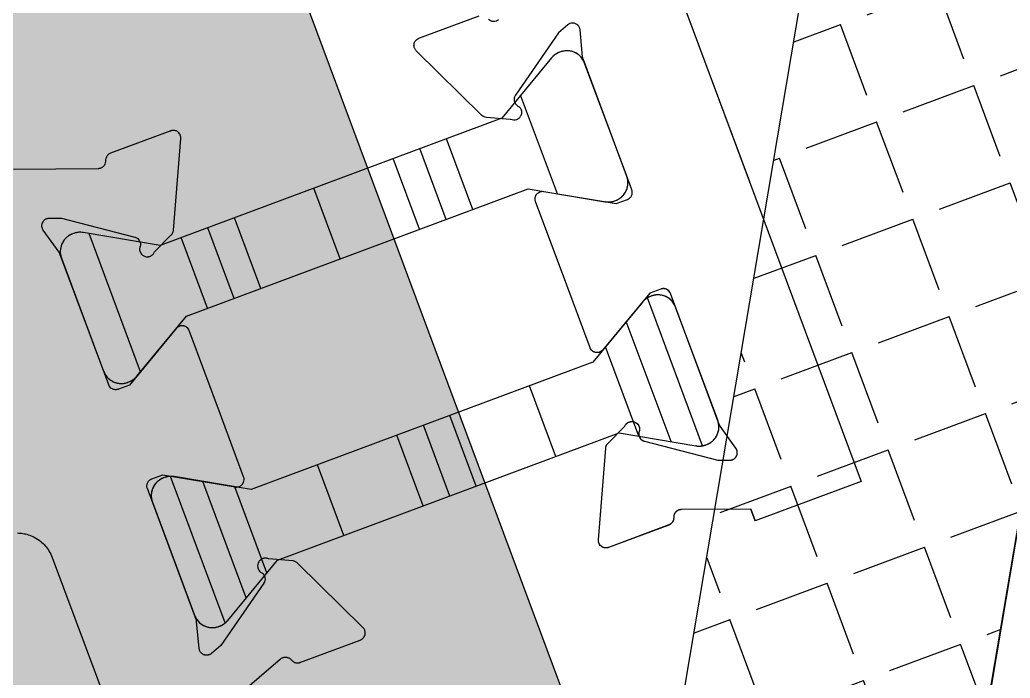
# Model space of a CAD drawing. Extents: x 12199666 to 24617114, y 1197707 to 2548648.
# Drawn here: x 12314040.24 to 12314066.5, y 1286520.6 to 1286538.05 of the extents above; entities that cross this region are included whole.
import ezdxf

# ---------------------------------------------------------------- set-up
doc = ezdxf.new("R2010")
doc.units = 0
doc.header["$LTSCALE"] = 10
doc.header["$MEASUREMENT"] = 0
doc.layers.add('TX-PLAN-T1-F11$0$_EDO-ALUMINIUM-SECTION', color=90, linetype='Continuous', lineweight=30)
for name, color, linetype in [('TX-PLAN-T1-F11$0$F-Alum', 4, 'Continuous'), ('TX-PLAN-T1-F11$0$F_MISC', 8, 'Continuous'), ('TX-PLAN-T1-F11$0$Hatch', 8, 'Continuous'), ('TX-PLAN-T1-F11$0$Hatch @ 1', 8, 'Continuous'), ('TX-PLAN-T1-F11$0$INSUL', 173, 'Continuous')]:
    doc.layers.add(name, color=color, linetype=linetype)
pattern_1 = [(90, (-9.9, 423.83), (-6, 4e-16), []), (90, (-9.15, 423.83), (-6, 4e-16), []), (90, (-8.4, 423.83), (-6, 4e-16), []), (90, (-6.15, 423.83), (-6, 4e-16), [])]

# ---------------------------------------------------------------- blocks, each defined once
blk = doc.blocks.new('TX-PLAN-T1-F11$0$A$C455C3A01-flat-3')
at = {"layer": 'TX-PLAN-T1-F11$0$Hatch @ 1'}
h = blk.add_hatch(dxfattribs=at)
h.set_pattern_fill('ACET-2D-M_SYNTHETIC-PISA', color=256, pattern_type=2)
h.set_pattern_definition([(90, (-33205.425, -50428.6827), (-6, -4e-09), []), (90, (-33204.675, -50428.6827), (-6, -4e-09), []), (90, (-33203.925, -50428.6827), (-6, -4e-09), []), (90, (-33201.675, -50428.6827), (-6, -4e-09), [])])
edge = h.paths.add_edge_path()
edge.add_line((-4.834, -1), (-6.623, -2.033))
edge.add_ellipse((-6.873, -1.6), major_axis=(0, 0.5), ratio=1, start_angle=180.0243, end_angle=210.0243, ccw=False)
edge.add_line((-6.873, -2.1), (-6.9, -2.1))
edge.add_ellipse((-6.9, -1.6), major_axis=(0, 0.5), ratio=1, start_angle=90.0243, end_angle=180.0243, ccw=False)
edge.add_line((-7.4, -1.6), (-7.4, 1.6))
edge.add_ellipse((-6.9, 1.6), major_axis=(0, 0.5), ratio=1, start_angle=0.0243, end_angle=90.0243, ccw=False)
edge.add_line((-6.9, 2.1), (-6.873, 2.1))
edge.add_ellipse((-6.873, 1.6), major_axis=(0, 0.5), ratio=1, start_angle=330.0243, end_angle=360.0243, ccw=False)
edge.add_line((-6.623, 2.033), (-4.834, 1))
edge.add_line((-4.834, 1), (4.834, 1))
edge.add_line((4.834, 1), (6.623, 2.033))
edge.add_ellipse((6.873, 1.6), major_axis=(0, 0.5), ratio=1, start_angle=0.0243, end_angle=30.0243, ccw=False)
edge.add_line((6.873, 2.1), (6.9, 2.1))
edge.add_ellipse((6.9, 1.6), major_axis=(0, 0.5), ratio=1, start_angle=270.0243, end_angle=360.0243, ccw=False)
edge.add_line((7.4, 1.6), (7.4, -1.6))
edge.add_ellipse((6.9, -1.6), major_axis=(0, 0.5), ratio=1, start_angle=180.0243, end_angle=270.0243, ccw=False)
edge.add_line((6.9, -2.1), (6.873, -2.1))
edge.add_ellipse((6.873, -1.6), major_axis=(0, 0.5), ratio=1, start_angle=150.0243, end_angle=180.0243, ccw=False)
edge.add_line((6.623, -2.033), (4.834, -1))
edge.add_line((4.834, -1), (-4.834, -1))
at = {"color": 8, "flags": 128}
blk.add_lwpolyline([(-4.834, -1), (4.834, -1), (6.623, -2.033, 0.014884), (6.649, -2.047, 0.036571), (6.717, -2.075, 0.034751), (6.784, -2.092, 0.021821), (6.827, -2.098, 0.022804), (6.873, -2.1, 0.000107), (6.873, -2.1), (6.9, -2.1, 0.0227), (6.945, -2.098, 0.021818), (6.989, -2.092, 0.034754), (7.056, -2.075, 0.036571), (7.123, -2.047, 0.043988), (7.198, -2.001, 0.052185), (7.275, -1.931, 0.082496), (7.362, -1.792, 0.098699), (7.4, -1.6, 0.000106), (7.4, -1.6), (7.4, 1.6, 0.098592), (7.362, 1.792, 0.082496), (7.275, 1.931, 0.052185), (7.199, 2.001, 0.043988), (7.124, 2.047, 0.036571), (7.056, 2.075, 0.034751), (6.989, 2.092, 0.021821), (6.946, 2.098, 0.022806), (6.9, 2.1, 0.000105), (6.9, 2.1), (6.873, 2.1, 0.022699), (6.828, 2.098, 0.02182), (6.785, 2.092, 0.034752), (6.717, 2.075, 0.036572), (6.65, 2.047, 0.015095), (6.623, 2.033), (4.834, 1), (-4.834, 1), (-6.623, 2.033, 0.014883), (-6.649, 2.047, 0.036571), (-6.717, 2.075, 0.034751), (-6.784, 2.092, 0.021821), (-6.827, 2.098, 0.022806), (-6.873, 2.1, 0.000105), (-6.873, 2.1), (-6.9, 2.1, 0.022699), (-6.945, 2.098, 0.02182), (-6.989, 2.092, 0.034752), (-7.056, 2.075, 0.036572), (-7.123, 2.047, 0.043988), (-7.198, 2.001, 0.052186), (-7.275, 1.931, 0.082497), (-7.362, 1.792, 0.098699), (-7.4, 1.6, 0.000105), (-7.4, 1.6), (-7.4, -1.6, 0.09859), (-7.362, -1.792, 0.082496), (-7.275, -1.931, 0.052187), (-7.199, -2.001, 0.043988), (-7.124, -2.047, 0.036571), (-7.056, -2.075, 0.034751), (-6.989, -2.092, 0.021821), (-6.946, -2.098, 0.022804), (-6.9, -2.1, 0.000107), (-6.9, -2.1), (-6.873, -2.1, 0.0227), (-6.828, -2.098, 0.021818), (-6.785, -2.092, 0.034754), (-6.717, -2.075, 0.036571), (-6.65, -2.047, 0.015095), (-6.623, -2.033)], format="xyb", close=True, dxfattribs=at)
blk = doc.blocks.new('TX-PLAN-T1-F11$0$A$C455C3A01-flat-4')
at = {"layer": 'TX-PLAN-T1-F11$0$Hatch @ 1'}
h = blk.add_hatch(dxfattribs=at)
h.set_pattern_fill('ACET-2D-M_SYNTHETIC-PISA', color=256, pattern_type=2)
h.set_pattern_definition(pattern_1)
edge = h.paths.add_edge_path()
edge.add_line((-4.834, 1), (-6.623, 2.033))
edge.add_ellipse((-6.873, 1.6), major_axis=(0, 0.5), ratio=1, start_angle=330.0243, end_angle=360.0243)
edge.add_line((-6.873, 2.1), (-6.9, 2.1))
edge.add_ellipse((-6.9, 1.6), major_axis=(0, 0.5), ratio=1, start_angle=0.0243, end_angle=90.0243)
edge.add_line((-7.4, 1.6), (-7.4, -1.6))
edge.add_ellipse((-6.9, -1.6), major_axis=(0, 0.5), ratio=1, start_angle=90.0243, end_angle=180.0243)
edge.add_line((-6.9, -2.1), (-6.873, -2.1))
edge.add_ellipse((-6.873, -1.6), major_axis=(0, 0.5), ratio=1, start_angle=180.0243, end_angle=210.0243)
edge.add_line((-6.623, -2.033), (-4.834, -1))
edge.add_line((-4.834, -1), (4.834, -1))
edge.add_line((4.834, -1), (6.623, -2.033))
edge.add_ellipse((6.873, -1.6), major_axis=(0, 0.5), ratio=1, start_angle=150.0243, end_angle=180.0243)
edge.add_line((6.873, -2.1), (6.9, -2.1))
edge.add_ellipse((6.9, -1.6), major_axis=(0, 0.5), ratio=1, start_angle=180.0243, end_angle=270.0243)
edge.add_line((7.4, -1.6), (7.4, 1.6))
edge.add_ellipse((6.9, 1.6), major_axis=(0, 0.5), ratio=1, start_angle=270.0243, end_angle=360.0243)
edge.add_line((6.9, 2.1), (6.873, 2.1))
edge.add_ellipse((6.873, 1.6), major_axis=(0, 0.5), ratio=1, start_angle=0.0243, end_angle=30.0243)
edge.add_line((6.623, 2.033), (4.834, 1))
edge.add_line((4.834, 1), (-4.834, 1))
at = {"color": 8, "flags": 128}
blk.add_lwpolyline([(-6.623, 2.033, 0.014883), (-6.649, 2.047, 0.036571), (-6.717, 2.075, 0.034751), (-6.784, 2.092, 0.021821), (-6.827, 2.098, 0.022806), (-6.873, 2.1, 0.000105), (-6.873, 2.1), (-6.9, 2.1, 0.022699), (-6.945, 2.098, 0.02182), (-6.989, 2.092, 0.034752), (-7.056, 2.075, 0.036572), (-7.123, 2.047, 0.043988), (-7.198, 2.001, 0.052186), (-7.275, 1.931, 0.082497), (-7.362, 1.792, 0.098699), (-7.4, 1.6, 0.000105), (-7.4, 1.6), (-7.4, -1.6, 0.09859), (-7.362, -1.792, 0.082496), (-7.275, -1.931, 0.052187), (-7.199, -2.001, 0.043988), (-7.124, -2.047, 0.036571), (-7.056, -2.075, 0.034751), (-6.989, -2.092, 0.021821), (-6.946, -2.098, 0.022804), (-6.9, -2.1, 0.000107), (-6.9, -2.1), (-6.873, -2.1, 0.0227), (-6.828, -2.098, 0.021818), (-6.785, -2.092, 0.034754), (-6.717, -2.075, 0.036571), (-6.65, -2.047, 0.015095), (-6.623, -2.033), (-4.834, -1), (4.834, -1), (6.623, -2.033, 0.014884), (6.649, -2.047, 0.036571), (6.717, -2.075, 0.034751), (6.784, -2.092, 0.021821), (6.827, -2.098, 0.022804), (6.873, -2.1, 0.000107), (6.873, -2.1), (6.9, -2.1, 0.0227), (6.945, -2.098, 0.021818), (6.989, -2.092, 0.034754), (7.056, -2.075, 0.036571), (7.123, -2.047, 0.043988), (7.198, -2.001, 0.052185), (7.275, -1.931, 0.082496), (7.362, -1.792, 0.098699), (7.4, -1.6, 0.000106), (7.4, -1.6), (7.4, 1.6, 0.098592), (7.362, 1.792, 0.082496), (7.275, 1.931, 0.052185), (7.199, 2.001, 0.043988), (7.124, 2.047, 0.036571), (7.056, 2.075, 0.034751), (6.989, 2.092, 0.021821), (6.946, 2.098, 0.022806), (6.9, 2.1, 0.000105), (6.9, 2.1), (6.873, 2.1, 0.022699), (6.828, 2.098, 0.02182), (6.785, 2.092, 0.034752), (6.717, 2.075, 0.036572), (6.65, 2.047, 0.015095), (6.623, 2.033), (4.834, 1), (-4.834, 1)], format="xyb", close=True, dxfattribs=at)
blk = doc.blocks.new('TX-PLAN-T1-F11$0$A$C455C3A01-flat-7')
at = {"layer": 'TX-PLAN-T1-F11$0$Hatch @ 1'}
h = blk.add_hatch(dxfattribs=at)
h.set_pattern_fill('ACET-2D-M_SYNTHETIC-PISA', color=256, pattern_type=2)
h.set_pattern_definition([(90, (-33205.425, -50428.6827), (-6, -4e-09), []), (90, (-33204.675, -50428.6827), (-6, -4e-09), []), (90, (-33203.925, -50428.6827), (-6, -4e-09), []), (90, (-33201.675, -50428.6827), (-6, -4e-09), [])])
edge = h.paths.add_edge_path()
edge.add_line((-4.834, -1), (-6.623, -2.033))
edge.add_ellipse((-6.873, -1.6), major_axis=(0.096, 0.491), ratio=1, start_angle=191.073, end_angle=221.073, ccw=False)
edge.add_line((-6.873, -2.1), (-6.9, -2.1))
edge.add_ellipse((-6.9, -1.6), major_axis=(0.096, 0.491), ratio=1, start_angle=101.073, end_angle=191.073, ccw=False)
edge.add_line((-7.4, -1.6), (-7.4, 1.6))
edge.add_ellipse((-6.9, 1.6), major_axis=(0.096, 0.491), ratio=1, start_angle=11.073, end_angle=101.073, ccw=False)
edge.add_line((-6.9, 2.1), (-6.873, 2.1))
edge.add_ellipse((-6.873, 1.6), major_axis=(0.096, 0.491), ratio=1, start_angle=341.073, end_angle=371.073, ccw=False)
edge.add_line((-6.623, 2.033), (-4.834, 1))
edge.add_line((-4.834, 1), (4.834, 1))
edge.add_line((4.834, 1), (6.623, 2.033))
edge.add_ellipse((6.873, 1.6), major_axis=(0.096, 0.491), ratio=1, start_angle=11.073, end_angle=41.073, ccw=False)
edge.add_line((6.873, 2.1), (6.9, 2.1))
edge.add_ellipse((6.9, 1.6), major_axis=(0.096, 0.491), ratio=1, start_angle=281.073, end_angle=371.073, ccw=False)
edge.add_line((7.4, 1.6), (7.4, -1.6))
edge.add_ellipse((6.9, -1.6), major_axis=(0.096, 0.491), ratio=1, start_angle=191.073, end_angle=281.073, ccw=False)
edge.add_line((6.9, -2.1), (6.873, -2.1))
edge.add_ellipse((6.873, -1.6), major_axis=(0.096, 0.491), ratio=1, start_angle=161.073, end_angle=191.073, ccw=False)
edge.add_line((6.623, -2.033), (4.834, -1))
edge.add_line((4.834, -1), (-4.834, -1))
at = {"color": 8, "flags": 128}
blk.add_lwpolyline([(-4.834, -1), (4.834, -1), (6.623, -2.033, 0.003229), (6.629, -2.036, 0.034751), (6.692, -2.066, 0.021821), (6.733, -2.08, 0.022804), (6.777, -2.091, 0.022806), (6.822, -2.097, 0.021818), (6.866, -2.1, 0.003698), (6.873, -2.1), (6.9, -2.1, 0.031052), (6.962, -2.096, 0.036571), (7.034, -2.082, 0.043988), (7.116, -2.051, 0.052185), (7.204, -1.997, 0.082496), (7.316, -1.877, 0.098699), (7.391, -1.696, 0.048352), (7.4, -1.6), (7.4, 1.6, 0.050107), (7.39, 1.699, 0.082496), (7.332, 1.853, 0.052185), (7.27, 1.936, 0.043988), (7.205, 1.996, 0.036571), (7.144, 2.036, 0.034751), (7.082, 2.066, 0.021821), (7.04, 2.08, 0.022806), (6.996, 2.091, 0.022804), (6.951, 2.097, 0.021821), (6.907, 2.1, 0.003696), (6.9, 2.1), (6.873, 2.1, 0.031051), (6.811, 2.096, 0.036572), (6.74, 2.082, 0.043988), (6.657, 2.051, 0.019346), (6.623, 2.033), (4.834, 1), (-4.834, 1), (-6.623, 2.033, 0.003228), (-6.629, 2.036, 0.034751), (-6.692, 2.066, 0.021821), (-6.733, 2.08, 0.022806), (-6.777, 2.091, 0.022804), (-6.822, 2.097, 0.021821), (-6.866, 2.1, 0.003696), (-6.873, 2.1), (-6.9, 2.1, 0.031051), (-6.962, 2.096, 0.036572), (-7.034, 2.082, 0.043988), (-7.116, 2.051, 0.052186), (-7.204, 1.997, 0.082497), (-7.316, 1.877, 0.098699), (-7.391, 1.696, 0.048352), (-7.4, 1.6), (-7.4, -1.6, 0.050105), (-7.39, -1.699, 0.082496), (-7.332, -1.853, 0.052187), (-7.27, -1.936, 0.043988), (-7.205, -1.996, 0.036571), (-7.144, -2.036, 0.034751), (-7.082, -2.066, 0.021821), (-7.04, -2.08, 0.022804), (-6.996, -2.091, 0.022806), (-6.951, -2.097, 0.021818), (-6.907, -2.1, 0.003698), (-6.9, -2.1), (-6.873, -2.1, 0.031052), (-6.811, -2.096, 0.036571), (-6.74, -2.082, 0.043988), (-6.657, -2.051, 0.019345), (-6.623, -2.033)], format="xyb", close=True, dxfattribs=at)
blk = doc.blocks.new('TX-PLAN-T1-F11$0$A$C455C3A01-flat-8')
at = {"layer": 'TX-PLAN-T1-F11$0$Hatch @ 1'}
h = blk.add_hatch(dxfattribs=at)
h.set_pattern_fill('ACET-2D-M_SYNTHETIC-PISA', color=256, pattern_type=2)
h.set_pattern_definition(pattern_1)
edge = h.paths.add_edge_path()
edge.add_line((-4.834, 1), (-6.623, 2.033))
edge.add_ellipse((-6.873, 1.6), major_axis=(0.096, 0.491), ratio=1, start_angle=341.073, end_angle=371.073)
edge.add_line((-6.873, 2.1), (-6.9, 2.1))
edge.add_ellipse((-6.9, 1.6), major_axis=(0.096, 0.491), ratio=1, start_angle=11.073, end_angle=101.073)
edge.add_line((-7.4, 1.6), (-7.4, -1.6))
edge.add_ellipse((-6.9, -1.6), major_axis=(0.096, 0.491), ratio=1, start_angle=101.073, end_angle=191.073)
edge.add_line((-6.9, -2.1), (-6.873, -2.1))
edge.add_ellipse((-6.873, -1.6), major_axis=(0.096, 0.491), ratio=1, start_angle=191.073, end_angle=221.073)
edge.add_line((-6.623, -2.033), (-4.834, -1))
edge.add_line((-4.834, -1), (4.834, -1))
edge.add_line((4.834, -1), (6.623, -2.033))
edge.add_ellipse((6.873, -1.6), major_axis=(0.096, 0.491), ratio=1, start_angle=161.073, end_angle=191.073)
edge.add_line((6.873, -2.1), (6.9, -2.1))
edge.add_ellipse((6.9, -1.6), major_axis=(0.096, 0.491), ratio=1, start_angle=191.073, end_angle=281.073)
edge.add_line((7.4, -1.6), (7.4, 1.6))
edge.add_ellipse((6.9, 1.6), major_axis=(0.096, 0.491), ratio=1, start_angle=281.073, end_angle=371.073)
edge.add_line((6.9, 2.1), (6.873, 2.1))
edge.add_ellipse((6.873, 1.6), major_axis=(0.096, 0.491), ratio=1, start_angle=11.073, end_angle=41.073)
edge.add_line((6.623, 2.033), (4.834, 1))
edge.add_line((4.834, 1), (-4.834, 1))
at = {"color": 8, "flags": 128}
blk.add_lwpolyline([(-6.623, 2.033, 0.003228), (-6.629, 2.036, 0.034751), (-6.692, 2.066, 0.021821), (-6.733, 2.08, 0.022806), (-6.777, 2.091, 0.022804), (-6.822, 2.097, 0.021821), (-6.866, 2.1, 0.003696), (-6.873, 2.1), (-6.9, 2.1, 0.031051), (-6.962, 2.096, 0.036572), (-7.034, 2.082, 0.043988), (-7.116, 2.051, 0.052186), (-7.204, 1.997, 0.082497), (-7.316, 1.877, 0.098699), (-7.391, 1.696, 0.048352), (-7.4, 1.6), (-7.4, -1.6, 0.050105), (-7.39, -1.699, 0.082496), (-7.332, -1.853, 0.052187), (-7.27, -1.936, 0.043988), (-7.205, -1.996, 0.036571), (-7.144, -2.036, 0.034751), (-7.082, -2.066, 0.021821), (-7.04, -2.08, 0.022804), (-6.996, -2.091, 0.022806), (-6.951, -2.097, 0.021818), (-6.907, -2.1, 0.003698), (-6.9, -2.1), (-6.873, -2.1, 0.031052), (-6.811, -2.096, 0.036571), (-6.74, -2.082, 0.043988), (-6.657, -2.051, 0.019345), (-6.623, -2.033), (-4.834, -1), (4.834, -1), (6.623, -2.033, 0.003229), (6.629, -2.036, 0.034751), (6.692, -2.066, 0.021821), (6.733, -2.08, 0.022804), (6.777, -2.091, 0.022806), (6.822, -2.097, 0.021818), (6.866, -2.1, 0.003698), (6.873, -2.1), (6.9, -2.1, 0.031052), (6.962, -2.096, 0.036571), (7.034, -2.082, 0.043988), (7.116, -2.051, 0.052185), (7.204, -1.997, 0.082496), (7.316, -1.877, 0.098699), (7.391, -1.696, 0.048352), (7.4, -1.6), (7.4, 1.6, 0.050107), (7.39, 1.699, 0.082496), (7.332, 1.853, 0.052185), (7.27, 1.936, 0.043988), (7.205, 1.996, 0.036571), (7.144, 2.036, 0.034751), (7.082, 2.066, 0.021821), (7.04, 2.08, 0.022806), (6.996, 2.091, 0.022804), (6.951, 2.097, 0.021821), (6.907, 2.1, 0.003696), (6.9, 2.1), (6.873, 2.1, 0.031051), (6.811, 2.096, 0.036572), (6.74, 2.082, 0.043988), (6.657, 2.051, 0.019346), (6.623, 2.033), (4.834, 1), (-4.834, 1)], format="xyb", close=True, dxfattribs=at)
blk = doc.blocks.new('TX-PLAN-T1-F11$0$A$C455C3A01-flat-11')
at = {"layer": 'TX-PLAN-T1-F11$0$Hatch @ 1'}
h = blk.add_hatch(dxfattribs=at)
h.set_pattern_fill('ACET-2D-M_SYNTHETIC-PISA', color=256, pattern_type=2)
h.set_pattern_definition([(90, (-33205.425, -50428.6827), (-6, -4e-09), []), (90, (-33204.675, -50428.6827), (-6, -4e-09), []), (90, (-33203.925, -50428.6827), (-6, -4e-09), []), (90, (-33201.675, -50428.6827), (-6, -4e-09), [])])
edge = h.paths.add_edge_path()
edge.add_line((-4.834, -1), (-6.623, -2.033))
edge.add_ellipse((-6.873, -1.6), major_axis=(0, 0.5), ratio=1, start_angle=179.9996, end_angle=209.9996, ccw=False)
edge.add_line((-6.873, -2.1), (-6.9, -2.1))
edge.add_ellipse((-6.9, -1.6), major_axis=(0, 0.5), ratio=1, start_angle=89.9996, end_angle=179.9996, ccw=False)
edge.add_line((-7.4, -1.6), (-7.4, 1.6))
edge.add_ellipse((-6.9, 1.6), major_axis=(0, 0.5), ratio=1, start_angle=359.9996, end_angle=449.9996, ccw=False)
edge.add_line((-6.9, 2.1), (-6.873, 2.1))
edge.add_ellipse((-6.873, 1.6), major_axis=(0, 0.5), ratio=1, start_angle=329.9996, end_angle=359.9996, ccw=False)
edge.add_line((-6.623, 2.033), (-4.834, 1))
edge.add_line((-4.834, 1), (4.834, 1))
edge.add_line((4.834, 1), (6.623, 2.033))
edge.add_ellipse((6.873, 1.6), major_axis=(0, 0.5), ratio=1, start_angle=359.9996, end_angle=389.9996, ccw=False)
edge.add_line((6.873, 2.1), (6.9, 2.1))
edge.add_ellipse((6.9, 1.6), major_axis=(0, 0.5), ratio=1, start_angle=269.9996, end_angle=359.9996, ccw=False)
edge.add_line((7.4, 1.6), (7.4, -1.6))
edge.add_ellipse((6.9, -1.6), major_axis=(0, 0.5), ratio=1, start_angle=179.9996, end_angle=269.9996, ccw=False)
edge.add_line((6.9, -2.1), (6.873, -2.1))
edge.add_ellipse((6.873, -1.6), major_axis=(0, 0.5), ratio=1, start_angle=149.9996, end_angle=179.9996, ccw=False)
edge.add_line((6.623, -2.033), (4.834, -1))
edge.add_line((4.834, -1), (-4.834, -1))
at = {"color": 8, "flags": 128}
blk.add_lwpolyline([(-4.834, -1), (4.834, -1), (6.623, -2.033, 0.014992), (6.65, -2.047, 0.036571), (6.717, -2.075, 0.034751), (6.784, -2.092, 0.021821), (6.828, -2.098, 0.022803), (6.873, -2.1), (6.9, -2.1, 0.000003), (6.9, -2.1, 0.022806), (6.946, -2.098, 0.021818), (6.989, -2.092, 0.034754), (7.056, -2.075, 0.036571), (7.124, -2.047, 0.043988), (7.198, -2.001, 0.052185), (7.275, -1.931, 0.082496), (7.362, -1.792, 0.098696), (7.4, -1.6), (7.4, 1.6, 0.000005), (7.4, 1.6, 0.098699), (7.362, 1.792, 0.082496), (7.275, 1.931, 0.052185), (7.198, 2.001, 0.043988), (7.124, 2.047, 0.036571), (7.056, 2.075, 0.034751), (6.989, 2.092, 0.021821), (6.946, 2.098, 0.022803), (6.9, 2.1), (6.873, 2.1, 0.000005), (6.873, 2.1, 0.022804), (6.828, 2.098, 0.021821), (6.784, 2.092, 0.034751), (6.717, 2.075, 0.036571), (6.65, 2.047, 0.014988), (6.623, 2.033), (4.834, 1), (-4.834, 1), (-6.623, 2.033, 0.014991), (-6.65, 2.047, 0.036571), (-6.717, 2.075, 0.034751), (-6.784, 2.092, 0.021821), (-6.828, 2.098, 0.022803), (-6.873, 2.1), (-6.9, 2.1, 0.000005), (-6.9, 2.1, 0.022804), (-6.946, 2.098, 0.021821), (-6.989, 2.092, 0.034751), (-7.056, 2.075, 0.036571), (-7.124, 2.047, 0.043988), (-7.198, 2.001, 0.052185), (-7.275, 1.931, 0.082499), (-7.362, 1.792, 0.098695), (-7.4, 1.6), (-7.4, -1.6, 0.000003), (-7.4, -1.6, 0.098696), (-7.362, -1.792, 0.082496), (-7.275, -1.931, 0.052187), (-7.198, -2.001, 0.043988), (-7.124, -2.047, 0.036571), (-7.056, -2.075, 0.034751), (-6.989, -2.092, 0.021821), (-6.946, -2.098, 0.022803), (-6.9, -2.1), (-6.873, -2.1, 0.000003), (-6.873, -2.1, 0.022806), (-6.828, -2.098, 0.021818), (-6.784, -2.092, 0.034754), (-6.717, -2.075, 0.036571), (-6.65, -2.047, 0.014987), (-6.623, -2.033)], format="xyb", close=True, dxfattribs=at)
blk = doc.blocks.new('TX-PLAN-T1-F11$0$A$C455C3A01-flat-12')
at = {"layer": 'TX-PLAN-T1-F11$0$Hatch @ 1'}
h = blk.add_hatch(dxfattribs=at)
h.set_pattern_fill('ACET-2D-M_SYNTHETIC-PISA', color=256, pattern_type=2)
h.set_pattern_definition([(90, (-33205.425, -50428.6827), (-6, -4e-09), []), (90, (-33204.675, -50428.6827), (-6, -4e-09), []), (90, (-33203.925, -50428.6827), (-6, -4e-09), []), (90, (-33201.675, -50428.6827), (-6, -4e-09), [])])
edge = h.paths.add_edge_path()
edge.add_line((-4.834, -1), (-6.623, -2.033))
edge.add_ellipse((-6.873, -1.6), major_axis=(-0.464, 0.186), ratio=1, start_angle=111.879, end_angle=141.879, ccw=False)
edge.add_line((-6.873, -2.1), (-6.9, -2.1))
edge.add_ellipse((-6.9, -1.6), major_axis=(-0.464, 0.186), ratio=1, start_angle=21.879, end_angle=111.879, ccw=False)
edge.add_line((-7.4, -1.6), (-7.4, 1.6))
edge.add_ellipse((-6.9, 1.6), major_axis=(-0.464, 0.186), ratio=1, start_angle=291.879, end_angle=381.879, ccw=False)
edge.add_line((-6.9, 2.1), (-6.873, 2.1))
edge.add_ellipse((-6.873, 1.6), major_axis=(-0.464, 0.186), ratio=1, start_angle=261.879, end_angle=291.879, ccw=False)
edge.add_line((-6.623, 2.033), (-4.834, 1))
edge.add_line((-4.834, 1), (4.834, 1))
edge.add_line((4.834, 1), (6.623, 2.033))
edge.add_ellipse((6.873, 1.6), major_axis=(-0.464, 0.186), ratio=1, start_angle=291.879, end_angle=321.879, ccw=False)
edge.add_line((6.873, 2.1), (6.9, 2.1))
edge.add_ellipse((6.9, 1.6), major_axis=(-0.464, 0.186), ratio=1, start_angle=201.879, end_angle=291.879, ccw=False)
edge.add_line((7.4, 1.6), (7.4, -1.6))
edge.add_ellipse((6.9, -1.6), major_axis=(-0.464, 0.186), ratio=1, start_angle=111.879, end_angle=201.879, ccw=False)
edge.add_line((6.9, -2.1), (6.873, -2.1))
edge.add_ellipse((6.873, -1.6), major_axis=(-0.464, 0.186), ratio=1, start_angle=81.879, end_angle=111.879, ccw=False)
edge.add_line((6.623, -2.033), (4.834, -1))
edge.add_line((4.834, -1), (-4.834, -1))
at = {"color": 8, "flags": 128}
blk.add_lwpolyline([(-4.834, -1), (4.834, -1), (6.623, -2.033, 0.03545), (6.687, -2.064, 0.095755), (6.873, -2.1), (6.9, -2.1, 0.002913), (6.906, -2.1, 0.082496), (7.067, -2.071, 0.052187), (7.161, -2.026, 0.043988), (7.232, -1.974, 0.036571), (7.283, -1.922, 0.034751), (7.324, -1.866, 0.021821), (7.345, -1.828, 0.022804), (7.364, -1.786, 0.022806), (7.379, -1.743, 0.021818), (7.39, -1.701, 0.034754), (7.399, -1.632, 0.01611), (7.4, -1.6), (7.4, 1.6, 0.020449), (7.398, 1.641, 0.043988), (7.383, 1.727, 0.052185), (7.347, 1.825, 0.082496), (7.25, 1.957, 0.098699), (7.086, 2.064, 0.095756), (6.9, 2.1), (6.873, 2.1, 0.002915), (6.867, 2.1, 0.082496), (6.706, 2.071, 0.045707), (6.623, 2.033), (4.834, 1), (-4.834, 1), (-6.623, 2.033, 0.035449), (-6.687, 2.064, 0.095756), (-6.873, 2.1), (-6.9, 2.1, 0.002915), (-6.906, 2.1, 0.082496), (-7.067, 2.071, 0.052185), (-7.161, 2.026, 0.043988), (-7.232, 1.974, 0.036571), (-7.283, 1.922, 0.034751), (-7.324, 1.866, 0.021821), (-7.345, 1.828, 0.022806), (-7.364, 1.786, 0.022804), (-7.379, 1.743, 0.021821), (-7.39, 1.701, 0.034751), (-7.399, 1.632, 0.016111), (-7.4, 1.6), (-7.4, -1.6, 0.02045), (-7.398, -1.641, 0.043988), (-7.383, -1.727, 0.052186), (-7.347, -1.825, 0.082497), (-7.25, -1.957, 0.098699), (-7.086, -2.064, 0.095755), (-6.9, -2.1), (-6.873, -2.1, 0.002913), (-6.867, -2.1, 0.082496), (-6.706, -2.071, 0.045708), (-6.623, -2.033)], format="xyb", close=True, dxfattribs=at)
blk = doc.blocks.new('*U195')
at = {"layer": 'TX-PLAN-T1-F11$0$INSUL', "lineweight": 0}
h = blk.add_hatch(dxfattribs=at)
h.set_pattern_fill('岩棉', color=256, scale=60, style=0, pattern_type=2)
h.set_pattern_definition([(171.7889, (31.98, 119.4286), (-403.9210345, 60.0000015), [2.0005, -418.1072]), (146.90866, (33.7337, 118.2857), (-95.0402426, 60.000001), [2.0932, -437.4871]), (132.32733, (35.0349, 116.8571), (-106.920274, 119.9999995), [1.9323, -403.8515]), (114.797, (35.827, 115.143), (-23.76006, 60), [1.8884, -196.3933]), (91.62022, (35.8834, 113.1429), (-11.88003, 360), [2.0008, -418.1672]), (82.824825, (30.05657, 66.85714), (83.160209665, 659.99999822), [46.65104, -9750.0678]), (97.175175, (41.82346, 66.85714), (-83.16021149, 659.999997991), [46.65104, -9750.0678]), (88.37978, (35.9966, 113.1429), (11.880026, 360), [2.0008, -418.1672]), (65.203, (36.053, 115.143), (23.76006, 60), [1.8884, -196.3933]), (47.67267, (36.8452, 116.8571), (106.920274, 120), [1.9323, -403.8515]), (33.09134, (38.1463, 118.2857), (95.040242, 60.000002), [2.0932, -437.4871]), (8.2111, (39.9, 119.4286), (403.921035, 60), [2.0005, -418.1072]), (87.1662, (30, 65.7143), (11.880025, 180), [1.1443, -239.1496]), (103.9014, (30.283, 64.5714), (-47.520122, 180), [1.1773, -246.0642]), (111.6036, (30.735, 63.429), (-11.88003, 60), [1.2292, -63.304]), (122.76135, (31.4709, 62.2857), (-35.640092, 60), [1.359, -284.0386]), (138.29055, (32.4326, 61.4286), (-71.280182, 60.000001), [1.2883, -269.2446]), (152.0035, (33.5074, 60.8571), (-106.920275, 60), [1.2173, -254.4187]), (166.4772, (34.6954, 60.5714), (-237.600608, 60.000002), [1.2219, -255.3723]), (167.07075, (35.94, 60.2857), (-249.48064, 60), [1.277, -266.8823]), (12.92924, (35.94, 60.2857), (249.48064, 60), [1.277, -266.8823]), (13.5228, (37.1846, 60.5714), (237.600609, 60), [1.2219, -255.3723]), (27.9965, (38.3726, 60.8571), (118.800303, 60.000002), [1.2173, -254.4187]), (41.70945, (39.4475, 61.4286), (71.280181, 60.000002), [1.2883, -269.2446]), (57.23865, (40.4092, 62.2857), (118.800303, 180.000001), [1.359, -284.0386]), (68.3964, (41.145, 63.429), (11.88003, 60), [1.2292, -63.304]), (76.0986, (41.5972, 64.5714), (11.88003, 60), [1.1773, -246.0642]), (92.8338, (41.88, 65.7143), (-11.88003, 180), [1.1443, -239.1496])])
h.paths.add_polyline_path([(0, 0), (429.971, 0), (429.971, 60), (0, 60)])
at = {"layer": 'TX-PLAN-T1-F11$0$INSUL'}
blk.add_lwpolyline([(0, 0), (429.971, 0), (429.971, 60), (0, 60)], close=True, dxfattribs=at)
blk = doc.blocks.new('TX-PLAN-T1-F11$0$A$C6BF074A9')
at = {"layer": 'TX-PLAN-T1-F11$0$F-Alum'}
for p, q in [((-228.329, 260.036), (-228.497, 260.326)), ((-228.329, 260.036), (-228.497, 260.326)), ((-222.531, 254.997), (-222.531, 254.997)), ((-222.531, 254.997), (-222.531, 254.997)), ((-222.531, 254.997), (-222.531, 254.997))]:
    blk.add_line(p, q, dxfattribs=at)
at = {"layer": 'TX-PLAN-T1-F11$0$F-Alum', "flags": 128}
for points in [[(-215.74, 267.17), (-216.7, 266.025, -0.019672), (-216.711, 266.014, -0.036571), (-216.733, 265.994, -0.034754), (-216.756, 265.979, -0.021818), (-216.771, 265.971, -0.022806), (-216.788, 265.965, -0.022804), (-216.806, 265.959, -0.021821), (-216.823, 265.956, -0.034751), (-216.851, 265.954, -0.036571), (-216.88, 265.956, -0.043988), (-216.914, 265.963, -0.052187), (-216.952, 265.98, -0.045138), (-216.982, 266), (-216.995, 266.012, 0.045139), (-217.025, 266.032, 0.052185), (-217.063, 266.049, 0.043988), (-217.097, 266.057, 0.036571), (-217.126, 266.059, 0.034751), (-217.154, 266.056, 0.021821), (-217.171, 266.053, 0.022806), (-217.189, 266.048, 0.022804), (-217.206, 266.041, 0.021821), (-217.221, 266.033, 0.003696), (-217.224, 266.032), (-218.698, 265.18, 0.031051), (-218.719, 265.166, 0.036572), (-218.741, 265.147, 0.043988), (-218.763, 265.12, 0.052186), (-218.783, 265.083, 0.082497), (-218.798, 265.019, 0.098699), (-218.787, 264.942, 0.098696), (-218.748, 264.874, 0.059088), (-218.713, 264.843), (-216.714, 263.445, 0.023294), (-216.699, 263.435, 0.052187), (-216.661, 263.418, 0.043988), (-216.626, 263.41, 0.036571), (-216.597, 263.408, 0.01859), (-216.582, 263.409), (-215.952, 263.464, 0.040109), (-215.92, 263.457, 0.036571), (-215.89, 263.456, 0.034751), (-215.861, 263.458, 0.021821), (-215.843, 263.462, 0.022804), (-215.825, 263.467, 0.022806), (-215.808, 263.474, 0.021818), (-215.791, 263.482, 0.034754), (-215.767, 263.498, 0.036571), (-215.745, 263.518, 0.043988), (-215.722, 263.546, 0.052185), (-215.701, 263.584, 0.082496), (-215.686, 263.65, 0.098699), (-215.696, 263.73, 0.098699), (-215.737, 263.8, 0.082496), (-215.79, 263.843, 0.052185), (-215.829, 263.86, 0.02109), (-215.846, 263.865, -0.074048), (-215.891, 263.903, -0.098696), (-215.931, 263.97, -0.098699), (-215.941, 264.048, -0.082497), (-215.926, 264.112, -0.010979), (-215.923, 264.12), (-215.074, 265.941), (-214.869, 266.186, -0.019673), (-214.858, 266.198, -0.036571), (-214.836, 266.217, -0.034751), (-214.813, 266.232, -0.021821), (-214.797, 266.24, -0.022804), (-214.78, 266.247, -0.022806), (-214.763, 266.252, -0.021821), (-214.746, 266.255, -0.034751), (-214.718, 266.257, -0.036571), (-214.689, 266.256, -0.043988), (-214.655, 266.248, -0.052185), (-214.616, 266.231, -0.082496), (-214.565, 266.19, -0.098699), (-214.526, 266.122, -0.017137), (-214.522, 266.109), (-214.336, 265.414, 0.017137), (-214.332, 265.401, 0.048352), (-214.316, 265.366), (-212.464, 262.161, -0.048352), (-212.448, 262.126, -0.098699), (-212.438, 262.048, -0.082496), (-212.453, 261.984, -0.052185), (-212.472, 261.948, -0.043988), (-212.495, 261.921, -0.036571), (-212.517, 261.901, -0.031052), (-212.537, 261.888), (-212.81, 261.73), (-214.756, 261.73, 0.003228), (-214.759, 261.73, 0.034751), (-214.786, 261.728, 0.021821), (-214.803, 261.724, 0.022806), (-214.821, 261.719, 0.022804), (-214.838, 261.712, 0.021821), (-214.853, 261.705, 0.034751), (-214.877, 261.689, 0.036571), (-214.899, 261.67, 0.043988), (-214.921, 261.643, 0.052185), (-214.941, 261.606, 0.082499), (-214.956, 261.543, 0.098699), (-214.945, 261.465, 0.048366), (-214.929, 261.43), (-214.045, 259.9), (-214.045, 259.9), (-214.045, 259.9), (-214.045, 259.9), (-212.861, 257.85, 0.05012), (-212.837, 257.817, 0.082496), (-212.786, 257.776, 0.052187), (-212.748, 257.759, 0.043988), (-212.714, 257.751, 0.036571), (-212.685, 257.75, 0.034751), (-212.657, 257.752, 0.021821), (-212.64, 257.755, 0.022804), (-212.623, 257.761, 0.022806), (-212.606, 257.767, 0.021818), (-212.59, 257.775, 0.034754), (-212.567, 257.79, 0.036571), (-212.545, 257.81, 0.043988), (-212.523, 257.837, 0.019345), (-212.514, 257.85), (-211.542, 259.536), (-211.269, 259.693, -0.003696), (-211.267, 259.694, -0.021821), (-211.251, 259.702, -0.022804), (-211.234, 259.709, -0.022806), (-211.217, 259.714, -0.021821), (-211.2, 259.717, -0.034751), (-211.172, 259.72, -0.036571), (-211.143, 259.718, -0.043988), (-211.109, 259.71, -0.052185), (-211.07, 259.694, -0.082496), (-211.019, 259.652, -0.050107), (-210.996, 259.62), (-209.145, 256.415, 0.050105), (-209.121, 256.383, 0.015388), (-209.113, 256.374), (-208.604, 255.865, -0.015386), (-208.595, 255.856, -0.098699), (-208.556, 255.788, -0.098699), (-208.545, 255.711, -0.082496), (-208.56, 255.647, -0.052185), (-208.58, 255.61, -0.043988), (-208.602, 255.583, -0.036571), (-208.624, 255.564, -0.034754), (-208.648, 255.549, -0.021818), (-208.663, 255.541, -0.022806), (-208.68, 255.534, -0.022804), (-208.698, 255.529, -0.016152), (-208.71, 255.526), (-209.026, 255.471), (-211.027, 255.645, -0.01151), (-211.036, 255.646, -0.043988), (-211.07, 255.654, -0.052187), (-211.109, 255.671, -0.082496), (-211.159, 255.712, -0.098696), (-211.199, 255.78, -0.075807), (-211.21, 255.839, 0.058973), (-211.201, 255.887, 0.098699), (-211.212, 255.967, 0.098699), (-211.252, 256.037, 0.082496), (-211.305, 256.08, 0.052185), (-211.345, 256.097, 0.043988), (-211.38, 256.105, 0.036571), (-211.41, 256.107, 0.034751), (-211.439, 256.105, 0.021821), (-211.457, 256.101, 0.022806), (-211.475, 256.096, 0.022804), (-211.492, 256.089, 0.021821), (-211.509, 256.081, 0.034751), (-211.533, 256.065, 0.036571), (-211.555, 256.045, 0.043988), (-211.578, 256.017, 0.052185), (-211.599, 255.979, 0.040642), (-211.609, 255.947), (-211.972, 255.429, 0.002473), (-211.973, 255.427, 0.052186), (-211.993, 255.391, 0.082497), (-212.008, 255.327, 0.037629), (-212.007, 255.297), (-211.794, 252.867, 0.060844), (-211.784, 252.82, 0.098696), (-211.745, 252.752, 0.082496), (-211.694, 252.711, 0.052187), (-211.656, 252.694, 0.043988), (-211.621, 252.686, 0.036571), (-211.592, 252.684, 0.034751), (-211.564, 252.687, 0.021821), (-211.547, 252.69, 0.022804), (-211.53, 252.695, 0.022806), (-211.513, 252.702, 0.021818), (-211.497, 252.71, 0.003698), (-211.495, 252.711), (-210.02, 253.563, 0.031052), (-210, 253.577, 0.036571), (-209.978, 253.596, 0.043988), (-209.955, 253.623, 0.052185), (-209.936, 253.66, 0.082496), (-209.921, 253.724, 0.059498), (-209.923, 253.771), (-209.927, 253.788, -0.059497), (-209.929, 253.836, -0.082499), (-209.914, 253.9, -0.052185), (-209.895, 253.936, -0.043988), (-209.872, 253.963, -0.036571), (-209.85, 253.983, -0.034751), (-209.827, 253.998, -0.021821), (-209.811, 254.006, -0.022804), (-209.794, 254.012, -0.022806), (-209.777, 254.017, -0.016151), (-209.764, 254.02), (-207.554, 254.41)], [(-209.266, 263.894, -0.034751), (-209.404, 263.883, -0.036571), (-209.55, 263.892, -0.043988), (-209.721, 263.93, -0.052187), (-209.912, 264.014, -0.082496), (-210.166, 264.22, -0.050105), (-210.283, 264.383), (-212.427, 268.094, -0.048352), (-212.507, 268.269, -0.098699), (-212.559, 268.657, -0.049696), (-212.527, 268.852), (-210.815, 275.251, 0.049696)], [(-228.329, 260.036), (-226.511, 260.357, 0.007805), (-226.505, 260.358, 0.034751), (-226.478, 260.366, 0.021821), (-226.462, 260.372, 0.022804), (-226.446, 260.381, 0.022806), (-226.431, 260.391, 0.021818), (-226.417, 260.401, 0.034754), (-226.397, 260.421, 0.036571), (-226.379, 260.444, 0.043988), (-226.362, 260.475, 0.052185), (-226.35, 260.514, 0.082496), (-226.348, 260.58, 0.01122), (-226.349, 260.589), (-226.352, 260.606, -0.011219), (-226.353, 260.615, -0.082497), (-226.351, 260.681, -0.052186), (-226.339, 260.72, -0.043988), (-226.322, 260.751, -0.036572), (-226.304, 260.774, -0.034752), (-226.284, 260.794, -0.02182), (-226.27, 260.804, -0.022699), (-226.255, 260.814), (-224.781, 261.666, -0.000105), (-224.781, 261.666, -0.022806), (-224.765, 261.674, -0.021821), (-224.748, 261.681, -0.034751), (-224.722, 261.689, -0.036571), (-224.693, 261.692, -0.043988), (-224.658, 261.691, -0.052185), (-224.617, 261.682, -0.082496), (-224.559, 261.652, -0.098699), (-224.508, 261.593, -0.098699), (-224.482, 261.519, -0.010598), (-224.481, 261.51), (-224.268, 259.081, -0.071836), (-224.271, 259.024, -0.052185), (-224.284, 258.984, -0.043988), (-224.301, 258.953, -0.006723), (-224.304, 258.948), (-224.666, 258.43, -0.044577), (-224.678, 258.395, -0.043988), (-224.695, 258.363, -0.036571), (-224.714, 258.339, -0.034754), (-224.734, 258.319, -0.021818), (-224.748, 258.308, -0.022806), (-224.764, 258.298, -0.022804), (-224.781, 258.289, -0.021821), (-224.798, 258.282, -0.034751), (-224.826, 258.275, -0.036571), (-224.856, 258.271, -0.043988), (-224.892, 258.272, -0.052187), (-224.934, 258.281, -0.082496), (-224.994, 258.313, -0.098696), (-225.047, 258.374, -0.098699), (-225.073, 258.451, -0.02694), (-225.075, 258.473, 0.026252), (-225.07, 258.493, 0.082496), (-225.067, 258.559, 0.098699), (-225.093, 258.633, 0.098699), (-225.144, 258.692, 0.082496), (-225.202, 258.722, 0.052185), (-225.243, 258.731, 0.007261), (-225.248, 258.732), (-227.25, 258.907), (-227.565, 258.851, 0.007804), (-227.571, 258.85, 0.034751), (-227.598, 258.842, 0.021821), (-227.614, 258.835, 0.022806), (-227.63, 258.827, 0.022804), (-227.646, 258.817, 0.021821), (-227.66, 258.807, 0.034751), (-227.679, 258.787, 0.036571), (-227.697, 258.764, 0.043988), (-227.714, 258.733, 0.052185), (-227.726, 258.693, 0.082499), (-227.729, 258.628, 0.098699), (-227.704, 258.554, 0.065648), (-227.672, 258.512), (-227.162, 258.003, -0.065543), (-227.131, 257.962), (-227.131, 257.962), (-225.279, 254.757, 0.09859), (-225.228, 254.699, 0.082496), (-225.17, 254.668, 0.052187), (-225.129, 254.659, 0.043988), (-225.094, 254.658, 0.036571), (-225.065, 254.662, 0.034751), (-225.039, 254.669, 0.021821), (-225.022, 254.676, 0.022804), (-225.006, 254.684, 0.000107), (-225.006, 254.684), (-224.734, 254.842), (-223.761, 256.527, -0.015096), (-223.755, 256.538, -0.036571), (-223.737, 256.561, -0.034751), (-223.717, 256.58, -0.021821), (-223.703, 256.591, -0.022804), (-223.688, 256.601, -0.022806), (-223.672, 256.609, -0.021821), (-223.656, 256.616, -0.034751), (-223.629, 256.623, -0.036571), (-223.6, 256.627, -0.043988), (-223.565, 256.626, -0.052185), (-223.524, 256.617, -0.082496), (-223.466, 256.586, -0.098592), (-223.415, 256.528), (-222.531, 254.997), (-222.531, 254.997), (-222.531, 254.997)], [(-228.329, 260.036), (-226.511, 260.357, 0.016152), (-226.498, 260.36, 0.022804), (-226.481, 260.365, 0.022806), (-226.464, 260.372, 0.021818), (-226.448, 260.379, 0.034754), (-226.425, 260.395, 0.036571), (-226.403, 260.414, 0.043988), (-226.381, 260.441, 0.052185), (-226.361, 260.478, 0.082496), (-226.346, 260.541, 0.059498), (-226.349, 260.589), (-226.352, 260.606, -0.059498), (-226.355, 260.654, -0.082497), (-226.34, 260.717, -0.052186), (-226.32, 260.754, -0.043988), (-226.298, 260.781, -0.036572), (-226.276, 260.8, -0.031051), (-226.255, 260.814), (-224.781, 261.666, -0.003696), (-224.778, 261.667, -0.021821), (-224.763, 261.675, -0.022804), (-224.746, 261.682, -0.022806), (-224.728, 261.687, -0.021821), (-224.711, 261.69, -0.034751), (-224.683, 261.693, -0.036571), (-224.654, 261.691, -0.043988), (-224.62, 261.683, -0.052185), (-224.582, 261.667, -0.082496), (-224.531, 261.625, -0.098699), (-224.492, 261.558, -0.060843), (-224.481, 261.51), (-224.268, 259.081, -0.037629), (-224.268, 259.051, -0.082496), (-224.283, 258.987, -0.052185), (-224.302, 258.95, -0.002474), (-224.304, 258.948), (-224.666, 258.43, -0.040642), (-224.677, 258.398, -0.052185), (-224.697, 258.36, -0.043988), (-224.72, 258.332, -0.036571), (-224.743, 258.312, -0.034754), (-224.767, 258.297, -0.021818), (-224.783, 258.288, -0.022806), (-224.801, 258.282, -0.022804), (-224.819, 258.276, -0.021821), (-224.837, 258.273, -0.034751), (-224.865, 258.27, -0.036571), (-224.895, 258.272, -0.043988), (-224.931, 258.28, -0.052187), (-224.97, 258.297, -0.082496), (-225.023, 258.34, -0.098696), (-225.064, 258.41, -0.077257), (-225.075, 258.473, 0.060421), (-225.066, 258.52, 0.098699), (-225.077, 258.598, 0.098699), (-225.116, 258.665, 0.082496), (-225.167, 258.707, 0.052185), (-225.205, 258.723, 0.043988), (-225.239, 258.731, 0.011511), (-225.248, 258.732), (-227.25, 258.907), (-227.565, 258.851, 0.016151), (-227.578, 258.848, 0.022806), (-227.595, 258.843, 0.022804), (-227.612, 258.836, 0.021821), (-227.628, 258.829, 0.034751), (-227.651, 258.813, 0.036571), (-227.673, 258.794, 0.043988), (-227.695, 258.767, 0.052185), (-227.715, 258.73, 0.082499), (-227.73, 258.666, 0.098699), (-227.72, 258.589, 0.098696), (-227.68, 258.521, 0.015387), (-227.672, 258.512), (-227.162, 258.003, -0.015386), (-227.154, 257.994, -0.050107), (-227.131, 257.962), (-225.279, 254.757, 0.050105), (-225.256, 254.725, 0.082496), (-225.205, 254.684, 0.052187), (-225.167, 254.667, 0.043988), (-225.133, 254.659, 0.036571), (-225.104, 254.657, 0.034751), (-225.076, 254.66, 0.021821), (-225.059, 254.663, 0.022804), (-225.041, 254.668, 0.022806), (-225.024, 254.675, 0.021818), (-225.009, 254.683, 0.003698), (-225.006, 254.684), (-224.734, 254.842), (-223.761, 256.527, -0.019346), (-223.753, 256.541, -0.043988), (-223.731, 256.568, -0.036571), (-223.709, 256.587, -0.034751), (-223.685, 256.602, -0.021821), (-223.67, 256.61, -0.022804), (-223.653, 256.617, -0.022806), (-223.635, 256.622, -0.021821), (-223.618, 256.625, -0.034751), (-223.591, 256.627, -0.036571), (-223.561, 256.626, -0.043988), (-223.527, 256.618, -0.052185), (-223.489, 256.601, -0.082496), (-223.438, 256.56, -0.050107), (-223.415, 256.528), (-222.531, 254.997), (-222.531, 254.997), (-222.531, 254.997)], [(-228.329, 260.036), (-226.511, 260.357, 0.007913), (-226.505, 260.358, 0.034751), (-226.478, 260.366, 0.021821), (-226.462, 260.373, 0.022804), (-226.446, 260.381, 0.022806), (-226.43, 260.391, 0.021818), (-226.417, 260.401, 0.034754), (-226.397, 260.421, 0.036571), (-226.379, 260.444, 0.043988), (-226.362, 260.475, 0.052185), (-226.35, 260.515, 0.082496), (-226.348, 260.58, 0.011112), (-226.349, 260.589), (-226.352, 260.606, -0.01111), (-226.353, 260.615, -0.082499), (-226.351, 260.681, -0.052185), (-226.339, 260.72, -0.043988), (-226.322, 260.751, -0.036571), (-226.304, 260.774, -0.034751), (-226.284, 260.794, -0.021821), (-226.27, 260.804, -0.022804), (-226.255, 260.814), (-226.255, 260.814), (-224.781, 261.666, -0.022803), (-224.765, 261.674, -0.021821), (-224.748, 261.681, -0.034751), (-224.722, 261.689, -0.036571), (-224.693, 261.692, -0.043988), (-224.658, 261.691, -0.052185), (-224.617, 261.682, -0.082496), (-224.559, 261.652, -0.098699), (-224.508, 261.593, -0.098699), (-224.482, 261.519, -0.010706), (-224.481, 261.51), (-224.268, 259.081, -0.071727), (-224.271, 259.024, -0.052185), (-224.284, 258.984, -0.043988), (-224.301, 258.953, -0.006831), (-224.304, 258.948), (-224.666, 258.43, -0.044469), (-224.678, 258.395, -0.043988), (-224.695, 258.363, -0.036571), (-224.713, 258.339, -0.034754), (-224.734, 258.319, -0.021818), (-224.748, 258.308, -0.022806), (-224.764, 258.298, -0.022804), (-224.781, 258.289, -0.021821), (-224.798, 258.283, -0.034751), (-224.825, 258.275, -0.036571), (-224.855, 258.271, -0.043988), (-224.892, 258.272, -0.052187), (-224.934, 258.281, -0.082496), (-224.994, 258.313, -0.098696), (-225.047, 258.374, -0.098699), (-225.073, 258.45, -0.027048), (-225.075, 258.473, 0.02636), (-225.07, 258.493, 0.082496), (-225.068, 258.559, 0.098699), (-225.093, 258.633, 0.098699), (-225.144, 258.692, 0.082496), (-225.202, 258.722, 0.052185), (-225.243, 258.731, 0.007153), (-225.248, 258.732), (-227.25, 258.907), (-227.565, 258.851, 0.007912), (-227.571, 258.85, 0.034751), (-227.598, 258.842, 0.021821), (-227.614, 258.835, 0.022806), (-227.63, 258.827, 0.022804), (-227.646, 258.817, 0.021821), (-227.66, 258.807, 0.034751), (-227.68, 258.787, 0.036571), (-227.697, 258.764, 0.043988), (-227.714, 258.733, 0.052185), (-227.726, 258.693, 0.082499), (-227.729, 258.628, 0.098699), (-227.704, 258.554, 0.065539), (-227.672, 258.512), (-227.162, 258.003, -0.065541), (-227.131, 257.962), (-227.131, 257.962), (-225.279, 254.757, 0.000003), (-225.279, 254.757, 0.098696), (-225.228, 254.699, 0.082496), (-225.17, 254.668, 0.052187), (-225.129, 254.659, 0.043988), (-225.094, 254.658, 0.036571), (-225.065, 254.662, 0.034751), (-225.038, 254.669, 0.021821), (-225.022, 254.676, 0.022803), (-225.006, 254.684), (-224.734, 254.842), (-223.761, 256.527, -0.014988), (-223.755, 256.538, -0.036571), (-223.737, 256.561, -0.034751), (-223.717, 256.58, -0.021821), (-223.703, 256.591, -0.022804), (-223.688, 256.601, -0.022806), (-223.672, 256.609, -0.021821), (-223.656, 256.616, -0.034751), (-223.629, 256.623, -0.036571), (-223.6, 256.627, -0.043988), (-223.565, 256.626, -0.052185), (-223.524, 256.617, -0.082496), (-223.466, 256.586, -0.098699), (-223.415, 256.528), (-223.415, 256.528), (-222.531, 254.997), (-222.531, 254.997), (-222.531, 254.997)]]:
    blk.add_lwpolyline(points, format="xyb", dxfattribs=at)
at = {"layer": 'TX-PLAN-T1-F11$0$F-Alum'}
for points in [[(-228.497, 260.326), (-228.329, 260.036), (-226.511, 260.357, 0.090425), (-226.444, 260.382, 0.082496), (-226.394, 260.424, 0.052187), (-226.37, 260.459, 0.043988), (-226.356, 260.491, 0.036571), (-226.349, 260.519, 0.034751), (-226.346, 260.547, 0.021821), (-226.346, 260.564, 0.022804), (-226.348, 260.582, 0.0082), (-226.349, 260.589), (-226.352, 260.606, -0.008198), (-226.353, 260.613, -0.022806), (-226.355, 260.631, -0.021821), (-226.355, 260.648, -0.034751), (-226.352, 260.676, -0.036571), (-226.345, 260.704, -0.043988), (-226.331, 260.736, -0.052185), (-226.307, 260.771, -0.082496), (-226.257, 260.813, -0.002915), (-226.255, 260.814), (-224.781, 261.666, -0.095756), (-224.709, 261.691, -0.098699), (-224.631, 261.686, -0.082496), (-224.571, 261.66, -0.052185), (-224.539, 261.634, -0.043988), (-224.516, 261.607, -0.036571), (-224.501, 261.581, -0.034754), (-224.491, 261.556, -0.021818), (-224.486, 261.539, -0.022806), (-224.483, 261.521, -0.013618), (-224.481, 261.51), (-224.268, 259.081, -0.009183), (-224.268, 259.073, -0.021821), (-224.268, 259.056, -0.034751), (-224.271, 259.028, -0.036571), (-224.278, 259, -0.043988), (-224.292, 258.968, -0.028288), (-224.304, 258.948), (-224.666, 258.43, -0.022993), (-224.671, 258.412, -0.043988), (-224.686, 258.379, -0.052187), (-224.71, 258.343, -0.082496), (-224.762, 258.299, -0.098696), (-224.839, 258.272, -0.098699), (-224.919, 258.277, -0.082499), (-224.982, 258.304, -0.052185), (-225.015, 258.332, -0.043988), (-225.038, 258.36, -0.036571), (-225.054, 258.386, -0.034751), (-225.064, 258.412, -0.021821), (-225.069, 258.43, -0.022804), (-225.073, 258.448, -0.022806), (-225.075, 258.467, -0.007152), (-225.075, 258.473, 0.032232), (-225.069, 258.498, 0.034751), (-225.066, 258.525, 0.021821), (-225.066, 258.543, 0.022804), (-225.068, 258.561, 0.022806), (-225.071, 258.579, 0.021818), (-225.076, 258.596, 0.034754), (-225.087, 258.621, 0.036571), (-225.101, 258.647, 0.043988), (-225.124, 258.674, 0.052185), (-225.156, 258.7, 0.082496), (-225.216, 258.726, 0.041152), (-225.248, 258.732), (-227.25, 258.907), (-227.565, 258.851, 0.090427), (-227.632, 258.826, 0.082496), (-227.683, 258.784, 0.052185), (-227.706, 258.749, 0.043988), (-227.72, 258.717, 0.036571), (-227.727, 258.689, 0.034751), (-227.73, 258.661, 0.021821), (-227.73, 258.644, 0.022806), (-227.728, 258.626, 0.022804), (-227.725, 258.608, 0.021821), (-227.72, 258.591, 0.034751), (-227.71, 258.565, 0.036571), (-227.695, 258.54, 0.043988), (-227.672, 258.513, 0.001044), (-227.672, 258.512), (-227.162, 258.003, -0.001043), (-227.162, 258.003, -0.043988), (-227.139, 257.976, -0.020449), (-227.131, 257.962), (-225.279, 254.757, 0.02045), (-225.271, 254.744, 0.043988), (-225.248, 254.717, 0.052186), (-225.216, 254.69, 0.082497), (-225.156, 254.664, 0.098699), (-225.078, 254.659, 0.095755), (-225.006, 254.684), (-224.734, 254.842), (-223.761, 256.527, -0.045707), (-223.74, 256.557, -0.082496), (-223.69, 256.599, -0.098699), (-223.616, 256.625, -0.098699), (-223.538, 256.621, -0.082496), (-223.478, 256.595, -0.052185), (-223.446, 256.568, -0.043988), (-223.424, 256.541, -0.020449), (-223.415, 256.528), (-222.531, 254.997), (-221.346, 252.947, -0.01611), (-221.34, 252.936, -0.034754), (-221.33, 252.91, -0.021818), (-221.325, 252.893, -0.022806), (-221.322, 252.876, -0.022804), (-221.32, 252.857, -0.021821), (-221.32, 252.84, -0.034751), (-221.323, 252.812, -0.036571), (-221.33, 252.784, -0.043988), (-221.344, 252.752, -0.052187), (-221.367, 252.717, -0.082496), (-221.418, 252.675, -0.098696), (-221.491, 252.649, -0.03545), (-221.52, 252.647), (-223.466, 252.647), (-223.738, 252.489, 0.002915), (-223.74, 252.488, 0.082496), (-223.79, 252.446, 0.052185), (-223.814, 252.412, 0.043988), (-223.828, 252.38, 0.036571), (-223.835, 252.351, 0.034751), (-223.838, 252.324, 0.021821), (-223.838, 252.306, 0.022806), (-223.836, 252.288, 0.022804), (-223.833, 252.27, 0.021821), (-223.828, 252.253, 0.034751), (-223.817, 252.228, 0.016111), (-223.811, 252.216), (-221.96, 249.012, -0.01611), (-221.954, 249, -0.034754), (-221.943, 248.975, -0.014602), (-221.94, 248.963), (-221.753, 248.268, 0.014603), (-221.75, 248.257, 0.034752), (-221.739, 248.231, 0.036572), (-221.725, 248.206, 0.043988), (-221.702, 248.179, 0.052186), (-221.67, 248.153, 0.082497), (-221.61, 248.126, 0.098699), (-221.532, 248.122, 0.098696), (-221.458, 248.148, 0.082496), (-221.408, 248.19, 0.002043), (-221.407, 248.191), (-221.201, 248.437), (-220.353, 250.258, 0.028615), (-220.344, 250.279, 0.036571), (-220.337, 250.307, 0.034751), (-220.334, 250.335, 0.021821), (-220.334, 250.352, 0.022804), (-220.336, 250.37, 0.022806), (-220.339, 250.388, 0.021818), (-220.344, 250.405, 0.034754), (-220.355, 250.431, 0.036571), (-220.369, 250.456, 0.043988), (-220.392, 250.483, 0.052185), (-220.424, 250.509, 0.082496), (-220.484, 250.536, 0.008188), (-220.49, 250.537, -0.008875), (-220.497, 250.541, -0.052185), (-220.53, 250.569, -0.043988), (-220.553, 250.597, -0.036571), (-220.569, 250.623, -0.034751), (-220.58, 250.649, -0.021821), (-220.585, 250.667, -0.022804), (-220.588, 250.685, -0.022806), (-220.59, 250.704, -0.021821), (-220.59, 250.722, -0.034751), (-220.587, 250.751, -0.036571), (-220.58, 250.78, -0.043988), (-220.565, 250.813, -0.052185), (-220.541, 250.849, -0.082496), (-220.489, 250.893, -0.098699), (-220.412, 250.919, -0.098699), (-220.332, 250.915, -0.010469), (-220.323, 250.913), (-219.693, 250.968, -0.084966), (-219.626, 250.962, -0.082496), (-219.566, 250.936, -0.007461), (-219.561, 250.933), (-217.563, 249.534, -0.044706), (-217.535, 249.511, -0.043988), (-217.513, 249.484, -0.036571), (-217.498, 249.459, -0.034754), (-217.488, 249.433, -0.021818), (-217.483, 249.417, -0.022806), (-217.479, 249.399, -0.022804), (-217.478, 249.381, -0.021821), (-217.477, 249.363, -0.034751), (-217.48, 249.335, -0.036571), (-217.488, 249.307, -0.043988), (-217.502, 249.275, -0.052187), (-217.525, 249.241, -0.082496), (-217.575, 249.198, -0.002913), (-217.577, 249.197), (-219.052, 248.345, -0.095755)], [(-219.313, 248.391, 0.082496), (-219.372, 248.417, 0.098699), (-219.451, 248.421, 0.098699), (-219.524, 248.395, 0.082496), (-219.574, 248.353, 0.002042)]]:
    blk.add_lwpolyline(points, format="xyb", dxfattribs=at)
blk.add_lwpolyline([(-215.037, 231.032), (-231.094, 258.826), (-228.497, 260.326), (-228.329, 260.036)], dxfattribs=at)
at = {"layer": 'TX-PLAN-T1-F11$0$F_MISC', "ltscale": 18000, "extrusion": (6.80052e-07, -9.06782e-07, -1), "xscale": -1, "rotation": 239.9840001645362}
blk.add_blockref('*U195', (-37.879, -68.098, 0), dxfattribs=at)
at = {"layer": 'TX-PLAN-T1-F11$0$F_MISC', "rotation": 30.01599997489868}
for name, p in [('TX-PLAN-T1-F11$0$A$C455C3A01-flat-3', (-219.865, 260.178)), ('TX-PLAN-T1-F11$0$A$C455C3A01-flat-7', (-219.865, 260.178)), ('TX-PLAN-T1-F11$0$A$C455C3A01-flat-11', (-219.865, 260.178)), ('TX-PLAN-T1-F11$0$A$C455C3A01-flat-12', (-219.865, 260.178)), ('TX-PLAN-T1-F11$0$A$C455C3A01-flat-4', (-216.411, 254.2)), ('TX-PLAN-T1-F11$0$A$C455C3A01-flat-8', (-216.411, 254.2))]:
    blk.add_blockref(name, p, dxfattribs=at)
blk = doc.blocks.new('*U193')
at = {"layer": 'TX-PLAN-T1-F11$0$Hatch'}
h = blk.add_hatch(dxfattribs=at)
h.set_pattern_fill('ANGLE', color=256, scale=10, angle=30.016)
h.set_pattern_definition([(30.016, (7246.2216, 83575.3152), (-1.37566501, 2.381185795), [2, -0.75]), (120.016, (7246.2216, 83575.3152), (-2.381185795, -1.37566501), [2, -0.75])])
h.paths.add_polyline_path([(60, 120.977), (68, 120.977), (68, 47.581), (48.194, 36.14), (16.622, 36.14), (16.622, 44.14), (46.049, 44.14), (60, 52.199)])
at = {"layer": 'TX-PLAN-T1-F11$0$F-Alum'}
blk.add_line((67.062, 105.095), (66.895, 105.386), dxfattribs=at)
blk.add_line((67.062, 105.095), (66.895, 105.386), dxfattribs=at)
at = {"layer": 'TX-PLAN-T1-F11$0$F-Alum', "flags": 128}
blk.add_lwpolyline([(60, 52.199), (60, 255.97)], dxfattribs=at)
at = {"layer": 'TX-PLAN-T1-F11$0$Hatch'}
for p, q in [((60, 120.977), (60, 52.199)), ((80.354, 76.091), (68.541, 96.539))]:
    blk.add_line(p, q, dxfattribs=at)
blk.add_lwpolyline([(60, 120.977), (68, 120.977), (68, 47.581), (48.194, 36.14), (16.622, 36.14), (16.622, 44.14), (46.049, 44.14), (60, 52.199), (60, 120.977)], dxfattribs=at)
blk.add_blockref('TX-PLAN-T1-F11$0$A$C6BF074A9', (295.391, -154.941))
blk = doc.blocks.new('TX-PLAN-T1-F11$0$A$C21521A5F')
at = {"rotation": 90}
blk.add_blockref('*U193', (388.717, 7760.22, 0), dxfattribs=at)
blk = doc.blocks.new('TX-PLAN-T1-F11$0$标准层幕墙0118')
at = {"color": 3, "rotation": 90}
blk.add_blockref('TX-PLAN-T1-F11$0$A$C21521A5F', (22760.22, 37461.282, 0), dxfattribs=at)
blk = doc.blocks.new('TX-PLAN-T1-F11')
at = {"layer": 'TX-PLAN-T1-F11$0$_EDO-ALUMINIUM-SECTION', "rotation": 350.4236156863823}
blk.add_blockref('TX-PLAN-T1-F11$0$标准层幕墙0118', (12293055.45, 1251790.443), dxfattribs=at)

msp = doc.modelspace()

# ---------------------------------------------------------------- block references
msp.add_blockref('TX-PLAN-T1-F11', (0, 0))

doc.saveas('drawing.dxf')
